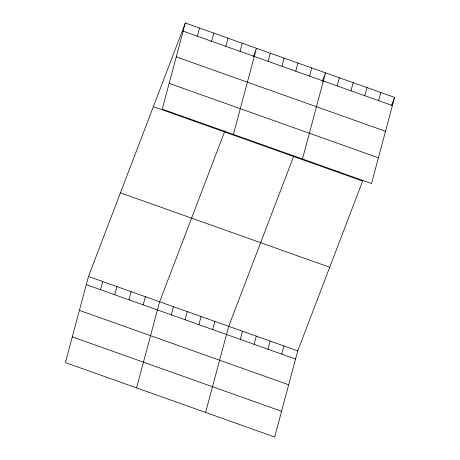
<?xml version="1.0" encoding="UTF-8"?>
<svg xmlns="http://www.w3.org/2000/svg" width="460" height="460" viewBox="0 0 460 460"><rect width="100%" height="100%" fill="white"/><g stroke="black" fill="none" stroke-linecap="round" stroke-linejoin="round"><path stroke-width="0.69" d="M185.328 23L162.254 109.112L371.53 183.517L394.605 97.405L185.328 23L88.469 276.483L65.395 362.595L274.672 437L297.747 350.888L362.641 181.056L153.364 106.651M100.516 289.696L102.701 281.543M114.747 294.756L116.932 286.603M197.374 36.213L199.559 28.06M128.978 299.816L131.163 291.663M211.606 41.273L213.791 33.12M143.209 304.876L145.394 296.723M225.837 46.333L228.022 38.18M136.551 387.889L159.626 301.783L225.026 130.617M240.068 51.393L242.253 43.24M171.252 314.847L173.437 306.693M233.41 134.406L256.479 48.3L253.437 56.264M185.064 319.757L187.249 311.604M268.111 61.364L270.296 53.21M198.875 324.668L201.06 316.514M281.922 66.275L284.108 58.121M212.687 329.578L214.872 321.425M295.734 71.185L297.919 63.032M205.608 412.447L228.683 326.335L293.578 156.504M309.546 76.096L311.73 67.942M240.31 339.399L242.495 331.246M302.467 158.964L325.542 72.852L322.247 81.483M254.121 344.31L256.306 336.156M337.168 85.916L339.353 77.763M267.938 349.221L270.123 341.067M350.98 90.827L353.165 82.673M281.75 354.131L283.935 345.978M364.791 95.737L366.976 87.584M378.609 100.648L380.794 92.495M391.558 105.374L394.605 97.405M183.143 31.153L392.42 105.564M176.249 56.879L385.526 131.29M169.148 83.386L378.425 157.791M120.434 192.832L329.711 267.243M88.469 276.483L297.747 350.888M86.284 284.636L295.561 359.041M79.39 310.362L288.667 384.767M72.289 336.869L281.566 411.274"/></g></svg>
